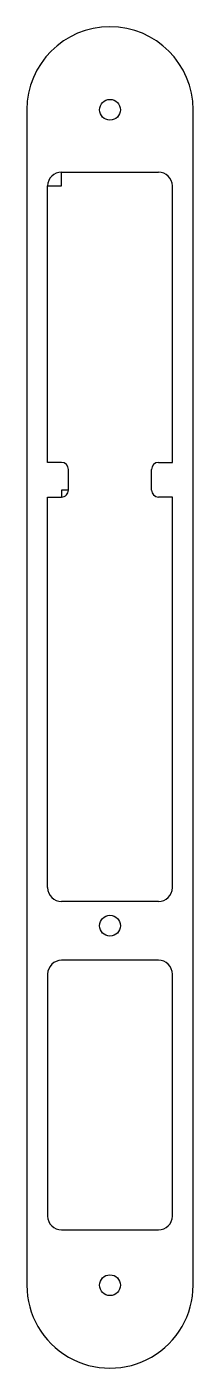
# Model space of a CAD drawing. Header units: millimetres. Extents: x 0 to 24, y 0 to 194.
import ezdxf

# ---------------------------------------------------------------- set-up
doc = ezdxf.new("R2010")
doc.units = ezdxf.units.MM
doc.layers.get('0').update_dxf_attribs({"linetype": 'CONTINUOUS'})

msp = doc.modelspace()

# ---------------------------------------------------------------- linework, layer by layer
for p, q in [((5, 173), (19, 173)), ((3, 131), (3, 171)), ((21, 131), (21, 171)), ((5, 131), (3, 131)), ((6, 127), (6, 130)), ((18, 127), (18, 130)), ((19, 131), (21, 131)), ((3, 69.5), (3, 126)), ((3, 126), (5, 126)), ((21, 126), (19, 126)), ((21, 69.5), (21, 126)), ((19, 67.5), (5, 67.5))]:
    msp.add_line(p, q)
for points in [[(0, 12.01, 1.000593), (24, 12.01), (24, 182.01, 0.999998), (0, 182.01)], [(5, 173, 0.414214), (3, 171), (5, 171)], [(5, 126, 0.414214), (6, 127), (5, 127)], [(3, 22, 0.414214), (5, 20), (19, 20, 0.414214), (21, 22), (21, 57, 0.414214), (19, 59), (5, 59, 0.414213), (3, 57)]]:
    msp.add_lwpolyline(points, format="xyb", close=True)
for centre in [(12, 182.01), (12, 64), (12, 12)]:
    msp.add_circle(centre, 1.5)
for centre, radius, start, end in [((19, 171), 2, 0, 89.9999), ((5, 130), 1, 0, 90), ((19, 130), 1, 90, 180), ((19, 127), 1, 180, 270), ((5, 69.5), 2, 180, 270), ((19, 69.5), 2, -90, 0)]:
    msp.add_arc(centre, radius, start, end)

doc.saveas('drawing.dxf')
